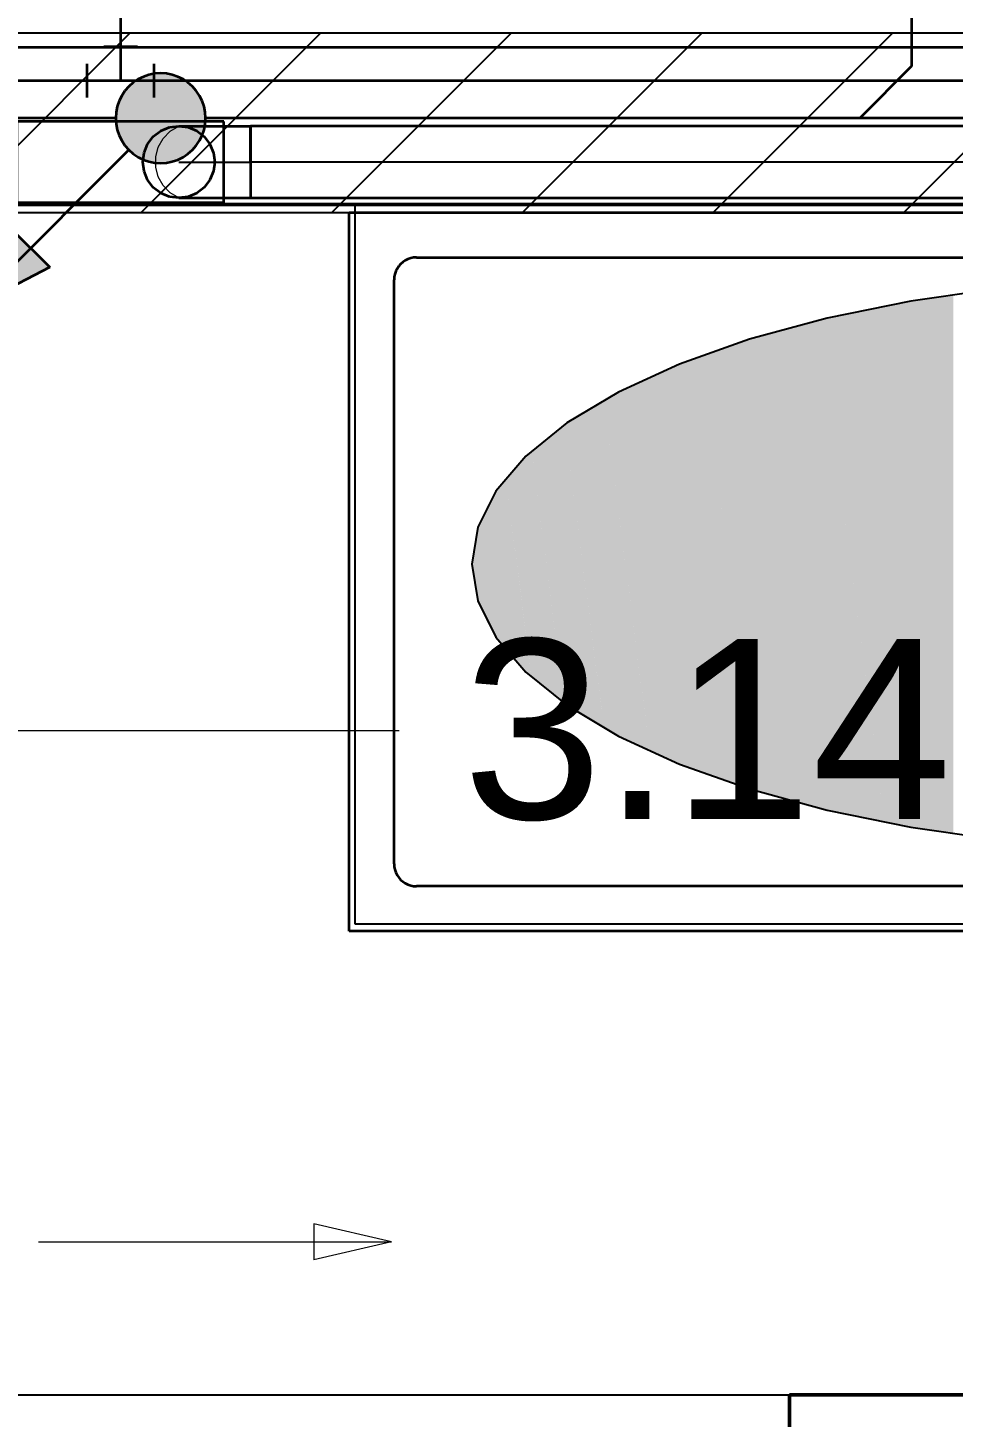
# Model space of a CAD drawing. Extents: x 0 to 756, y -25 to 420.
# Drawn here: x 301.93 to 322.52, y 271.19 to 302.13 of the extents above; entities that cross this region are included whole.
import ezdxf
from ezdxf.lldxf.tags import DXFTag

# ---------------------------------------------------------------- set-up
doc = ezdxf.new("R2010")
doc.units = 0
doc.linetypes.add('_Hiddenline_', pattern=[3, 2, -1])
doc.layers.get('0').update_dxf_attribs({"lineweight": 25})
for name, color, linetype, lineweight in [('A_Innenwand', 7, 'Continuous', 25), ('Allgemein03', 7, 'Continuous', 25), ('Design', 7, 'Continuous', 18), ('Fenstermakro_ Türmakro', 7, 'Continuous', 13), ('S_Einrichtung', 7, 'Continuous', 35), ('Standard', 7, 'Continuous', 25), ('Wand Holz nicht tragend', 7, 'Continuous', 13), ('Wand Holz tragend', 7, 'Continuous', 13)]:
    doc.layers.add(name, color=color, linetype=linetype, lineweight=lineweight)
for name, color, linetype, lineweight, true_color in [('L_Abluft', 2, 'Continuous', 35, 0xffff00), ('Raum', 250, 'Continuous', 13, 0x333333), ('S_Kaltwasser', 3, 'Continuous', 35, 0x00ff00), ('S_Schmutzwasser', 7, 'Continuous', 35, 0x808040), ('S_Warmwasser', 1, 'fein_strichliert', 35, 0xff0000)]:
    doc.layers.add(name, color=color, linetype=linetype, lineweight=lineweight, true_color=true_color)
doc.styles.get("Standard").update_dxf_attribs({"font": 'arial.ttf'})
tags = doc.linetypes.add('fein_strichliert', pattern=[4, 1, -2, 1]).pattern_tags.tags
tags[8:9] = [DXFTag(74, 4), DXFTag(75, 0), DXFTag(340, '0'), DXFTag(46, 0.0), DXFTag(50, 0.0), DXFTag(44, 0.0), DXFTag(45, 0.0)]
tags[6:7] = [DXFTag(74, 4), DXFTag(75, 0), DXFTag(340, '0'), DXFTag(46, 0.0), DXFTag(50, 0.0), DXFTag(44, 0.0), DXFTag(45, 0.0)]
tags[4:5] = [DXFTag(74, 4), DXFTag(75, 0), DXFTag(340, '0'), DXFTag(46, 0.0), DXFTag(50, 0.0), DXFTag(44, 0.0), DXFTag(45, 0.0)]
tags = doc.linetypes.add('STRICHPUNKT2', pattern=[12.7, 6.35, -3.175, 0, -3.175]).pattern_tags.tags
tags[10:11] = [DXFTag(74, 4), DXFTag(75, 0), DXFTag(340, '0'), DXFTag(46, 0.0), DXFTag(50, 0.0), DXFTag(44, 0.0), DXFTag(45, 0.0)]
tags[8:9] = [DXFTag(74, 4), DXFTag(75, 0), DXFTag(340, '0'), DXFTag(46, 0.0), DXFTag(50, 0.0), DXFTag(44, 0.0), DXFTag(45, 0.0)]
tags[6:7] = [DXFTag(74, 4), DXFTag(75, 0), DXFTag(340, '0'), DXFTag(46, 0.0), DXFTag(50, 0.0), DXFTag(44, 0.0), DXFTag(45, 0.0)]
tags[4:5] = [DXFTag(74, 4), DXFTag(75, 0), DXFTag(340, '0'), DXFTag(46, 0.0), DXFTag(50, 0.0), DXFTag(44, 0.0), DXFTag(45, 0.0)]

# ---------------------------------------------------------------- blocks, each defined once
blk = doc.blocks.new('Referenz-A01I5XF3IE')
at = {"layer": 'Allgemein03', "color": 0, "lineweight": -2}
blk.add_line((293.399, 298.191), (305.407, 298.191), dxfattribs=at)
at = {"layer": 'Design', "color": 0}
for points in [[(322.521, 295.935), (320.993, 295.935), (322.521, 296.191)], [(322.521, 284.18), (322.521, 284.18), (322.521, 296.191)], [(322.521, 284.18), (322.521, 296.191), (322.521, 296.191)], [(322.521, 296.191), (322.521, 296.191), (322.521, 296.191)], [(320.993, 295.621), (319.54, 295.621), (320.993, 295.935)], [(320.993, 284.436), (320.993, 284.436), (320.993, 295.935)], [(320.993, 284.436), (320.993, 295.935), (320.993, 295.935)], [(320.993, 295.935), (320.993, 295.935), (320.993, 295.935)], [(322.488, 284.436), (320.993, 284.436), (320.993, 295.935)], [(322.521, 284.18), (322.521, 295.935), (320.993, 295.935)], [(319.54, 295.25), (318.175, 295.25), (319.54, 295.621)], [(319.54, 284.751), (319.54, 284.751), (319.54, 295.621)], [(319.54, 284.751), (319.54, 295.621), (319.54, 295.621)], [(319.54, 295.621), (319.54, 295.621), (319.54, 295.621)], [(320.952, 284.751), (319.54, 284.751), (319.54, 295.621)], [(320.993, 284.436), (320.993, 295.621), (319.54, 295.621)], [(318.175, 294.827), (316.914, 294.827), (318.175, 295.25)], [(318.175, 285.121), (318.175, 285.121), (318.175, 295.25)], [(318.175, 285.121), (318.175, 295.25), (318.175, 295.25)], [(318.175, 295.25), (318.175, 295.25), (318.175, 295.25)], [(319.492, 285.121), (318.175, 285.121), (318.175, 295.25)], [(319.54, 284.751), (319.54, 295.25), (318.175, 295.25)], [(316.914, 294.357), (315.769, 294.357), (316.914, 294.827)], [(316.914, 285.544), (316.914, 285.544), (316.914, 294.827)], [(316.914, 285.544), (316.914, 294.827), (316.914, 294.827)], [(316.914, 294.827), (316.914, 294.827), (316.914, 294.827)], [(318.12, 285.544), (316.914, 285.544), (316.914, 294.827)], [(318.175, 285.121), (318.175, 294.827), (316.914, 294.827)], [(315.769, 293.844), (314.751, 293.844), (315.769, 294.357)], [(315.769, 286.014), (315.769, 286.014), (315.769, 294.357)], [(315.769, 286.014), (315.769, 294.357), (315.769, 294.357)], [(315.769, 294.357), (315.769, 294.357), (315.769, 294.357)], [(316.853, 286.014), (315.769, 286.014), (315.769, 294.357)], [(316.914, 285.544), (316.914, 294.357), (315.769, 294.357)], [(314.751, 293.294), (313.872, 293.294), (314.751, 293.844)], [(314.751, 286.527), (314.751, 286.527), (314.751, 293.844)], [(314.751, 286.527), (314.751, 293.844), (314.751, 293.844)], [(314.751, 293.844), (314.751, 293.844), (314.751, 293.844)], [(315.702, 286.527), (314.751, 286.527), (314.751, 293.844)], [(315.769, 286.014), (315.769, 293.844), (314.751, 293.844)], [(313.872, 292.711), (313.14, 292.711), (313.872, 293.294)], [(313.872, 287.078), (313.872, 287.078), (313.872, 293.294)], [(313.872, 287.078), (313.872, 293.294), (313.872, 293.294)], [(313.872, 293.294), (313.872, 293.294), (313.872, 293.294)], [(314.679, 287.078), (313.872, 287.078), (313.872, 293.294)], [(314.751, 286.527), (314.751, 293.294), (313.872, 293.294)], [(313.14, 292.103), (312.562, 292.103), (313.14, 292.711)], [(313.14, 287.66), (313.14, 287.66), (313.14, 292.711)], [(313.14, 287.66), (313.14, 292.711), (313.14, 292.711)], [(313.14, 292.711), (313.14, 292.711), (313.14, 292.711)], [(313.796, 287.66), (313.14, 287.66), (313.14, 292.711)], [(313.872, 287.078), (313.872, 292.711), (313.14, 292.711)], [(312.562, 291.475), (312.145, 291.475), (312.562, 292.103)], [(312.562, 288.268), (312.562, 288.268), (312.562, 292.103)], [(312.562, 288.268), (312.562, 292.103), (312.562, 292.103)], [(312.562, 292.103), (312.562, 292.103), (312.562, 292.103)], [(313.06, 288.268), (312.562, 288.268), (312.562, 292.103)], [(313.14, 287.66), (313.14, 292.103), (312.562, 292.103)], [(312.145, 290.834), (311.894, 290.834), (312.145, 291.475)], [(312.145, 288.896), (312.145, 288.896), (312.145, 291.475)], [(312.145, 288.896), (312.145, 291.475), (312.145, 291.475)], [(312.145, 291.475), (312.145, 291.475), (312.145, 291.475)], [(312.481, 288.896), (312.145, 288.896), (312.145, 291.475)], [(312.562, 288.268), (312.562, 291.475), (312.145, 291.475)], [(311.894, 290.186), (311.81, 290.186), (311.894, 290.834)], [(311.894, 289.538), (311.894, 289.538), (311.894, 290.834)], [(311.894, 289.538), (311.894, 290.834), (311.894, 290.834)], [(311.894, 290.834), (311.894, 290.834), (311.894, 290.834)], [(312.062, 289.538), (311.894, 289.538), (311.894, 290.834)], [(312.145, 288.896), (312.145, 290.834), (311.894, 290.834)], [(311.894, 289.538), (311.894, 290.186), (311.81, 290.186)], [(311.894, 289.538), (311.894, 289.538), (311.894, 289.538)], [(312.145, 288.896), (312.062, 289.538), (311.894, 289.538)], [(312.145, 288.896), (312.145, 288.896), (312.145, 288.896)], [(312.562, 288.268), (312.481, 288.896), (312.145, 288.896)], [(312.562, 288.268), (312.562, 288.268), (312.562, 288.268)], [(313.14, 287.66), (313.06, 288.268), (312.562, 288.268)], [(313.14, 287.66), (313.14, 287.66), (313.14, 287.66)], [(313.872, 287.078), (313.796, 287.66), (313.14, 287.66)], [(313.872, 287.078), (313.872, 287.078), (313.872, 287.078)], [(314.751, 286.527), (314.679, 287.078), (313.872, 287.078)], [(314.751, 286.527), (314.751, 286.527), (314.751, 286.527)], [(315.769, 286.014), (315.702, 286.527), (314.751, 286.527)], [(315.769, 286.014), (315.769, 286.014), (315.769, 286.014)], [(316.914, 285.544), (316.853, 286.014), (315.769, 286.014)], [(316.914, 285.544), (316.914, 285.544), (316.914, 285.544)], [(318.175, 285.121), (318.12, 285.544), (316.914, 285.544)], [(318.175, 285.121), (318.175, 285.121), (318.175, 285.121)], [(319.54, 284.751), (319.492, 285.121), (318.175, 285.121)], [(319.54, 284.751), (319.54, 284.751), (319.54, 284.751)], [(320.993, 284.436), (320.952, 284.751), (319.54, 284.751)], [(320.993, 284.436), (320.993, 284.436), (320.993, 284.436)], [(322.521, 284.18), (322.488, 284.436), (320.993, 284.436)], [(322.521, 284.18), (322.521, 284.18), (322.521, 284.18)]]:
    blk.add_solid(points, dxfattribs=at)
at = {"layer": 'Fenstermakro_ Türmakro', "color": 0, "linetype": 'Continuous', "ltscale": 0.13}
for p, q in [((310.022, 275.095), (308.289, 275.495)), ((308.289, 275.495), (308.289, 274.695)), ((302.167, 275.095), (310.022, 275.095)), ((310.022, 275.095), (308.289, 274.695))]:
    blk.add_line(p, q, dxfattribs=at)
at = {"layer": 'Raum', "color": 0, "lineweight": -2}
for p, q in [((347.233, 298.191), (284.393, 298.191)), ((301.166, 271.693), (318.878, 271.693)), ((318.878, 271.693), (347.233, 271.693))]:
    blk.add_line(p, q, dxfattribs=at)
at = {"layer": 'Standard', "color": 0, "lineweight": -2}
for p, q in [((347.233, 298.191), (309.208, 298.191)), ((309.208, 298.191), (309.208, 282.18)), ((321.578, 296.042), (319.713, 295.662)), ((323.551, 296.325), (321.578, 296.042)), ((319.713, 295.662), (317.988, 295.193)), ((317.988, 295.193), (316.432, 294.641)), ((316.432, 294.641), (315.069, 294.016)), ((315.069, 294.016), (313.921, 293.328)), ((313.921, 293.328), (313.009, 292.589)), ((313.009, 292.589), (312.346, 291.81)), ((312.346, 291.81), (311.944, 291.005)), ((311.944, 291.005), (311.81, 290.186)), ((311.81, 290.186), (311.944, 289.367)), ((311.944, 289.367), (312.346, 288.561)), ((312.346, 288.561), (313.009, 287.782)), ((313.009, 287.782), (313.921, 287.043)), ((313.921, 287.043), (315.069, 286.355)), ((315.069, 286.355), (316.432, 285.73)), ((316.432, 285.73), (317.988, 285.179)), ((317.988, 285.179), (319.713, 284.709)), ((319.713, 284.709), (321.578, 284.33)), ((321.578, 284.33), (323.551, 284.046)), ((309.208, 282.18), (347.233, 282.18))]:
    blk.add_line(p, q, dxfattribs=at)
at = {"layer": 'Standard', "color": 0, "lineweight": 18}
blk.add_line((284.393, 286.482), (310.189, 286.482), dxfattribs=at)
at = {"layer": 'Wand Holz nicht tragend', "color": 0, "lineweight": 50}
blk.add_line((292.398, 298.191), (347.233, 298.191), dxfattribs=at)
at = {"layer": 'Wand Holz tragend', "color": 0, "lineweight": 50}
for p in [(318.878, 267.69), (347.233, 271.693)]:
    blk.add_line(p, (318.878, 271.693), dxfattribs=at)
at = {"layer": 'Standard', "color": 0, "lineweight": 18, "insert": (311.605, 288.515), "char_height": 4.00267, "attachment_point": 1}
blk.add_mtext('{\\fArial;3.14}', dxfattribs=at)
blk = doc.blocks.new('Abluftventilator-A01I5XI7IE', base_point=(301.686, 298.238))
at = {"color": 0, "linetype": 'ByBlock', "lineweight": -2, "ltscale": 0.35}
for p, q in [((306.286, 300.038), (301.686, 300.038)), ((301.686, 300.038), (301.686, 298.238)), ((306.286, 298.238), (306.286, 300.038)), ((301.686, 298.238), (306.286, 298.238))]:
    blk.add_line(p, q, dxfattribs=at)
blk = doc.blocks.new('Geräteanschluss Rund-A01I5XI9IE', base_point=(304.486, 298.338))
at = {"color": 0, "linetype": 'ByBlock', "lineweight": -2, "ltscale": 0.35}
for p, q in [((304.72, 299.704), (304.886, 299.831)), ((304.886, 299.831), (305.079, 299.911)), ((305.079, 299.911), (305.286, 299.938)), ((305.286, 299.938), (305.493, 299.911)), ((305.493, 299.911), (305.686, 299.831)), ((305.686, 299.831), (305.852, 299.704)), ((304.513, 299.345), (304.593, 299.538)), ((304.593, 299.538), (304.72, 299.704)), ((305.852, 299.704), (305.979, 299.538)), ((305.979, 299.538), (306.059, 299.345)), ((304.486, 299.138), (304.513, 299.345)), ((304.513, 298.931), (304.486, 299.138)), ((306.059, 299.345), (306.086, 299.138)), ((306.086, 299.138), (306.059, 298.931)), ((304.593, 298.738), (304.513, 298.931)), ((306.059, 298.931), (305.979, 298.738)), ((304.72, 298.573), (304.593, 298.738)), ((304.886, 298.445), (304.72, 298.573)), ((305.852, 298.573), (305.686, 298.445)), ((305.979, 298.738), (305.852, 298.573)), ((305.079, 298.366), (304.886, 298.445)), ((305.286, 298.338), (305.079, 298.366)), ((305.493, 298.366), (305.286, 298.338)), ((305.686, 298.445), (305.493, 298.366))]:
    blk.add_line(p, q, dxfattribs=at)
at = {"color": 0, "linetype": '_Hiddenline_', "lineweight": 18}
for p, q in [((304.939, 299.661), (305.095, 299.822)), ((305.095, 299.822), (305.286, 299.938)), ((304.773, 299.25), (304.83, 299.466)), ((304.83, 299.466), (304.939, 299.661)), ((304.773, 299.026), (304.773, 299.25)), ((304.83, 298.81), (304.773, 299.026)), ((304.939, 298.615), (304.83, 298.81)), ((305.095, 298.454), (304.939, 298.615)), ((305.286, 298.338), (305.095, 298.454))]:
    blk.add_line(p, q, dxfattribs=at)
at = {"color": 0, "linetype": 'STRICHPUNKT2', "lineweight": 25, "ltscale": 0.25}
blk.add_line((305.286, 299.138), (305.286, 299.138), dxfattribs=at)
blk = doc.blocks.new('Bogen-A01I5XIDIE', base_point=(304.486, 298.338))
at = {"color": 0, "linetype": 'ByBlock', "lineweight": -2, "ltscale": 0.35}
for p, q in [((304.72, 299.704), (304.886, 299.831)), ((304.886, 299.831), (305.079, 299.911)), ((305.079, 299.911), (305.286, 299.938)), ((305.286, 299.938), (305.493, 299.911)), ((305.286, 299.938), (305.34, 299.938)), ((305.34, 299.938), (305.5, 299.938)), ((305.493, 299.911), (305.686, 299.831)), ((305.5, 299.938), (305.755, 299.938)), ((305.686, 299.831), (305.852, 299.704)), ((305.755, 299.938), (306.086, 299.938)), ((306.086, 299.938), (306.472, 299.938)), ((306.472, 299.938), (306.886, 299.938)), ((306.886, 299.911), (306.886, 299.938)), ((306.886, 299.831), (306.886, 299.911)), ((306.886, 299.704), (306.886, 299.831)), ((304.513, 299.345), (304.593, 299.538)), ((304.593, 299.538), (304.72, 299.704)), ((305.852, 299.704), (305.979, 299.538)), ((305.979, 299.538), (306.059, 299.345)), ((306.886, 299.538), (306.886, 299.704)), ((306.886, 299.345), (306.886, 299.538)), ((304.486, 299.138), (304.513, 299.345)), ((304.513, 298.931), (304.486, 299.138)), ((306.059, 299.345), (306.086, 299.138)), ((306.086, 299.138), (306.059, 298.931)), ((306.886, 299.138), (306.886, 299.345)), ((306.886, 299.138), (306.886, 298.931)), ((304.593, 298.738), (304.513, 298.931)), ((306.059, 298.931), (305.979, 298.738)), ((306.886, 298.931), (306.886, 298.738)), ((304.72, 298.573), (304.593, 298.738)), ((304.886, 298.445), (304.72, 298.573)), ((305.852, 298.573), (305.686, 298.445)), ((305.979, 298.738), (305.852, 298.573)), ((306.886, 298.738), (306.886, 298.573)), ((306.886, 298.573), (306.886, 298.445)), ((305.079, 298.366), (304.886, 298.445)), ((305.286, 298.338), (305.079, 298.366)), ((305.493, 298.366), (305.286, 298.338)), ((305.286, 298.338), (305.34, 298.338)), ((305.34, 298.338), (305.5, 298.338)), ((305.686, 298.445), (305.493, 298.366)), ((305.5, 298.338), (305.755, 298.338)), ((305.755, 298.338), (306.086, 298.338)), ((306.086, 298.338), (306.472, 298.338)), ((306.472, 298.338), (306.886, 298.338)), ((306.886, 298.445), (306.886, 298.366)), ((306.886, 298.366), (306.886, 298.338))]:
    blk.add_line(p, q, dxfattribs=at)
at = {"color": 0, "linetype": '_Hiddenline_', "lineweight": 18}
for p, q in [((304.939, 299.661), (305.095, 299.822)), ((305.095, 299.822), (305.286, 299.938)), ((304.773, 299.25), (304.83, 299.466)), ((304.83, 299.466), (304.939, 299.661)), ((304.773, 299.026), (304.773, 299.25)), ((304.83, 298.81), (304.773, 299.026)), ((304.939, 298.615), (304.83, 298.81)), ((305.095, 298.454), (304.939, 298.615)), ((305.286, 298.338), (305.095, 298.454))]:
    blk.add_line(p, q, dxfattribs=at)
at = {"color": 0, "linetype": 'STRICHPUNKT2', "lineweight": 25, "ltscale": 0.25}
for p, q in [((305.286, 299.138), (305.34, 299.138)), ((305.34, 299.138), (305.5, 299.138)), ((305.5, 299.138), (305.755, 299.138)), ((305.755, 299.138), (306.086, 299.138)), ((306.086, 299.138), (306.472, 299.138)), ((306.472, 299.138), (306.886, 299.138))]:
    blk.add_line(p, q, dxfattribs=at)
blk = doc.blocks.new('Wand-A01I5XLBIE', base_point=(280.279, 298.013))
at = {"color": 0, "linetype": 'ByBlock', "lineweight": -2, "ltscale": 0.25}
for p, q in [((296.279, 302.013), (387.279, 302.013)), ((284.279, 298.013), (347.078, 298.013))]:
    blk.add_line(p, q, dxfattribs=at)
at = {"color": 0, "lineweight": -2}
for p, q in [((300.207, 298.013), (304.207, 302.013)), ((304.449, 298.013), (308.449, 302.013)), ((308.692, 298.013), (312.692, 302.013)), ((312.935, 298.013), (316.935, 302.013)), ((317.177, 298.013), (321.177, 302.013)), ((321.42, 298.013), (325.42, 302.013))]:
    blk.add_line(p, q, dxfattribs=at)
blk = doc.blocks.new('Wickelfalzrohr-A01I5XLZIE', base_point=(306.886, 298.338))
at = {"color": 0, "linetype": 'ByBlock', "lineweight": -2, "ltscale": 0.35}
for p, q in [((366.886, 299.938), (306.886, 299.938)), ((306.886, 299.938), (306.886, 299.47)), ((306.886, 299.47), (306.886, 298.807)), ((306.886, 298.807), (306.886, 298.338)), ((306.886, 298.338), (366.886, 298.338))]:
    blk.add_line(p, q, dxfattribs=at)
at = {"color": 0, "linetype": 'STRICHPUNKT2', "lineweight": 25, "ltscale": 0.25}
blk.add_line((366.886, 299.138), (306.886, 299.138), dxfattribs=at)
blk = doc.blocks.new('Badewanne-A01I5XMDIE', base_point=(309.078, 282.013))
at = {"color": 0, "linetype": 'ByBlock', "lineweight": -2, "ltscale": 0.35}
for p, q in [((309.078, 282.013), (309.078, 298.013)), ((309.078, 298.013), (347.078, 298.013)), ((347.078, 298.013), (347.078, 282.013)), ((310.387, 296.975), (310.328, 296.946)), ((310.449, 296.996), (310.387, 296.975)), ((310.513, 297.009), (310.449, 296.996)), ((310.578, 297.013), (310.513, 297.009)), ((310.578, 297.013), (344.078, 297.013)), ((344.339, 296.996), (344.078, 297.013)), ((344.596, 296.945), (344.339, 296.996)), ((310.116, 296.705), (310.095, 296.643)), ((310.145, 296.763), (310.116, 296.705)), ((310.181, 296.818), (310.145, 296.763)), ((310.224, 296.867), (310.181, 296.818)), ((310.274, 296.91), (310.224, 296.867)), ((310.328, 296.946), (310.274, 296.91)), ((344.843, 296.861), (344.596, 296.945)), ((345.078, 296.745), (344.843, 296.861)), ((345.295, 296.6), (345.078, 296.745)), ((310.082, 296.579), (310.078, 296.513)), ((310.078, 283.513), (310.078, 296.513)), ((310.095, 296.643), (310.082, 296.579)), ((345.492, 296.428), (345.295, 296.6)), ((345.665, 296.231), (345.492, 296.428)), ((345.81, 296.013), (345.665, 296.231)), ((345.926, 295.779), (345.81, 296.013)), ((346.01, 295.531), (345.926, 295.779)), ((346.061, 295.274), (346.01, 295.531)), ((346.078, 295.013), (346.061, 295.274)), ((346.078, 295.013), (346.078, 285.013)), ((342.887, 290.475), (342.828, 290.446)), ((342.949, 290.496), (342.887, 290.475)), ((343.013, 290.509), (342.949, 290.496)), ((343.078, 290.513), (343.013, 290.509)), ((343.143, 290.509), (343.078, 290.513)), ((343.207, 290.496), (343.143, 290.509)), ((343.269, 290.475), (343.207, 290.496)), ((343.328, 290.446), (343.269, 290.475)), ((342.616, 290.205), (342.595, 290.143)), ((342.645, 290.263), (342.616, 290.205)), ((342.681, 290.318), (342.645, 290.263)), ((342.724, 290.367), (342.681, 290.318)), ((342.774, 290.41), (342.724, 290.367)), ((342.828, 290.446), (342.774, 290.41)), ((343.382, 290.41), (343.328, 290.446)), ((343.431, 290.367), (343.382, 290.41)), ((343.475, 290.318), (343.431, 290.367)), ((343.511, 290.263), (343.475, 290.318)), ((343.54, 290.205), (343.511, 290.263)), ((343.561, 290.143), (343.54, 290.205)), ((342.582, 290.079), (342.578, 290.013)), ((342.578, 290.013), (342.582, 289.948)), ((342.595, 290.143), (342.582, 290.079)), ((342.582, 289.948), (342.595, 289.884)), ((342.595, 289.884), (342.616, 289.822)), ((343.54, 289.822), (343.561, 289.884)), ((343.574, 290.079), (343.561, 290.143)), ((343.561, 289.884), (343.574, 289.948)), ((343.578, 290.013), (343.574, 290.079)), ((343.574, 289.948), (343.578, 290.013)), ((342.616, 289.822), (342.645, 289.763)), ((342.645, 289.763), (342.681, 289.709)), ((342.681, 289.709), (342.724, 289.66)), ((342.724, 289.66), (342.774, 289.617)), ((342.774, 289.617), (342.828, 289.58)), ((342.828, 289.58), (342.887, 289.551)), ((342.887, 289.551), (342.949, 289.53)), ((343.207, 289.53), (343.269, 289.551)), ((343.269, 289.551), (343.328, 289.58)), ((343.328, 289.58), (343.382, 289.617)), ((343.382, 289.617), (343.431, 289.66)), ((343.431, 289.66), (343.475, 289.709)), ((343.475, 289.709), (343.511, 289.763)), ((343.511, 289.763), (343.54, 289.822)), ((342.949, 289.53), (343.013, 289.518)), ((343.013, 289.518), (343.078, 289.513)), ((343.078, 289.513), (343.143, 289.518)), ((343.143, 289.518), (343.207, 289.53)), ((346.061, 284.752), (346.078, 285.013)), ((346.01, 284.496), (346.061, 284.752)), ((345.926, 284.248), (346.01, 284.496)), ((345.665, 283.796), (345.81, 284.013)), ((345.81, 284.013), (345.926, 284.248)), ((345.492, 283.599), (345.665, 283.796)), ((310.078, 283.513), (310.082, 283.448)), ((310.082, 283.448), (310.095, 283.384)), ((310.095, 283.384), (310.116, 283.322)), ((345.078, 283.281), (345.295, 283.427)), ((345.295, 283.427), (345.492, 283.599)), ((310.116, 283.322), (310.145, 283.263)), ((310.145, 283.263), (310.181, 283.209)), ((310.181, 283.209), (310.224, 283.16)), ((310.224, 283.16), (310.274, 283.117)), ((310.274, 283.117), (310.328, 283.08)), ((310.328, 283.08), (310.387, 283.051)), ((310.387, 283.051), (310.449, 283.03)), ((344.339, 283.03), (344.596, 283.082)), ((344.596, 283.082), (344.843, 283.166)), ((344.843, 283.166), (345.078, 283.281)), ((310.449, 283.03), (310.513, 283.018)), ((310.513, 283.018), (310.578, 283.013)), ((344.078, 283.013), (310.578, 283.013)), ((344.078, 283.013), (344.339, 283.03)), ((347.078, 282.013), (309.078, 282.013))]:
    blk.add_line(p, q, dxfattribs=at)
blk = doc.blocks.new('Fallleitung Abwasser-A01I5XOHIE', base_point=(300.64, 295.872))
at = {"color": 0, "lineweight": -2}
for p, q in [((304.499, 301.038), (304.382, 300.98)), ((304.623, 301.08), (304.499, 301.038)), ((304.751, 301.106), (304.623, 301.08)), ((304.882, 301.114), (304.751, 301.106)), ((305.012, 301.106), (304.882, 301.114)), ((305.141, 301.08), (305.012, 301.106)), ((305.264, 301.038), (305.141, 301.08)), ((305.382, 300.98), (305.264, 301.038)), ((304.088, 300.723), (304.016, 300.614)), ((304.175, 300.821), (304.088, 300.723)), ((304.273, 300.908), (304.175, 300.821)), ((304.382, 300.98), (304.273, 300.908)), ((305.49, 300.908), (305.382, 300.98)), ((305.589, 300.821), (305.49, 300.908)), ((305.675, 300.723), (305.589, 300.821)), ((305.748, 300.614), (305.675, 300.723)), ((303.916, 300.373), (303.89, 300.245)), ((303.958, 300.497), (303.916, 300.373)), ((304.016, 300.614), (303.958, 300.497)), ((305.806, 300.497), (305.748, 300.614)), ((305.848, 300.373), (305.806, 300.497)), ((305.873, 300.245), (305.848, 300.373)), ((303.89, 300.245), (303.882, 300.114)), ((303.882, 300.114), (303.89, 299.984)), ((305.882, 300.114), (305.873, 300.245)), ((305.873, 299.984), (305.882, 300.114)), ((303.89, 299.984), (303.916, 299.856)), ((303.916, 299.856), (303.958, 299.732)), ((305.806, 299.732), (305.848, 299.856)), ((305.848, 299.856), (305.873, 299.984)), ((303.958, 299.732), (304.016, 299.614)), ((304.016, 299.614), (304.088, 299.506)), ((304.088, 299.506), (304.175, 299.407)), ((305.589, 299.407), (305.675, 299.506)), ((305.675, 299.506), (305.748, 299.614)), ((305.748, 299.614), (305.806, 299.732)), ((304.175, 299.407), (300.64, 295.872)), ((304.175, 299.407), (304.273, 299.321)), ((304.273, 299.321), (304.382, 299.248)), ((304.382, 299.248), (304.499, 299.19)), ((304.499, 299.19), (304.623, 299.148)), ((304.623, 299.148), (304.751, 299.123)), ((305.012, 299.123), (305.141, 299.148)), ((305.141, 299.148), (305.264, 299.19)), ((305.264, 299.19), (305.382, 299.248)), ((305.382, 299.248), (305.49, 299.321)), ((305.49, 299.321), (305.589, 299.407)), ((304.751, 299.123), (304.882, 299.114)), ((304.882, 299.114), (305.012, 299.123)), ((301.563, 297.646), (300.64, 295.872)), ((301.563, 297.646), (302.414, 296.796)), ((302.414, 296.796), (300.64, 295.872))]:
    blk.add_line(p, q, dxfattribs=at)
for points in [[(305.382, 300.98), (304.382, 300.98), (305.141, 301.08)], [(304.382, 300.98), (305.141, 301.08), (304.623, 301.08)], [(305.141, 301.08), (304.623, 301.08), (304.882, 301.114)], [(305.748, 300.614), (304.016, 300.614), (305.589, 300.821)], [(304.016, 300.614), (305.589, 300.821), (304.175, 300.821)], [(305.589, 300.821), (304.175, 300.821), (305.382, 300.98)], [(304.175, 300.821), (305.382, 300.98), (304.382, 300.98)], [(305.882, 300.114), (303.882, 300.114), (305.848, 300.373)], [(303.882, 300.114), (305.848, 300.373), (303.916, 300.373)], [(305.848, 300.373), (303.916, 300.373), (305.748, 300.614)], [(303.916, 300.373), (305.748, 300.614), (304.016, 300.614)], [(303.916, 299.856), (305.882, 300.114), (303.882, 300.114)], [(305.848, 299.856), (303.916, 299.856), (305.882, 300.114)], [(304.016, 299.614), (305.848, 299.856), (303.916, 299.856)], [(305.748, 299.614), (304.016, 299.614), (305.848, 299.856)], [(304.175, 299.407), (305.748, 299.614), (304.016, 299.614)], [(305.589, 299.407), (304.175, 299.407), (305.748, 299.614)], [(304.382, 299.248), (305.589, 299.407), (304.175, 299.407)], [(305.382, 299.248), (304.382, 299.248), (305.589, 299.407)], [(304.623, 299.148), (305.382, 299.248), (304.382, 299.248)], [(305.141, 299.148), (304.623, 299.148), (305.382, 299.248)], [(304.882, 299.114), (305.141, 299.148), (304.623, 299.148)], [(302.414, 296.796), (301.12, 296.796), (301.563, 297.646)], [(300.64, 295.872), (302.414, 296.796), (301.12, 296.796)]]:
    blk.add_solid(points, dxfattribs=at)
blk = doc.blocks.new('Abwasserleitung-A01I5XOZIE', base_point=(297.029, 299.779))
at = {"color": 0, "linetype": 'ByBlock', "lineweight": -2, "ltscale": 0.35}
for p, q in [((297.364, 300.114), (297.029, 299.779)), ((303.882, 300.114), (297.364, 300.114))]:
    blk.add_line(p, q, dxfattribs=at)
blk = doc.blocks.new('Abwasserleitung-A01I5XP3IE', base_point=(320.44, 300.114))
at = {"color": 0, "linetype": 'ByBlock', "lineweight": -2, "ltscale": 0.35}
for p, q in [((321.596, 328.292), (321.596, 301.271)), ((321.596, 301.271), (320.44, 300.114))]:
    blk.add_line(p, q, dxfattribs=at)
blk = doc.blocks.new('Abwasserleitung-A01I5XP5IE', base_point=(320.44, 299.492))
at = {"color": 0, "linetype": 'ByBlock', "lineweight": -2, "ltscale": 0.35}
for p, q in [((327.102, 300.114), (320.44, 300.114)), ((327.724, 299.492), (327.102, 300.114))]:
    blk.add_line(p, q, dxfattribs=at)
blk = doc.blocks.new('Abwasserleitung-A01I5XP7IE', base_point=(305.882, 300.114))
at = {"color": 0, "linetype": 'ByBlock', "lineweight": -2, "ltscale": 0.35}
blk.add_line((320.44, 300.114), (305.882, 300.114), dxfattribs=at)
blk = doc.blocks.new('Distributor Abwasserleitung-A01I5XP9IE', base_point=(319.69, 299.739))
at = {"color": 0, "lineweight": 13}
blk.add_line((320.44, 300.114), (320.44, 300.114), dxfattribs=at)
blk = doc.blocks.new('Verbundrohr (Stange)-A01I5XQPIE', base_point=(294.663, 301.684))
at = {"color": 0, "linetype": 'ByBlock', "lineweight": -2, "ltscale": 0.35}
blk.add_line((329.633, 301.684), (294.663, 301.684), dxfattribs=at)
blk = doc.blocks.new('Verbundrohr (Stange)-A01I5XTVIE', base_point=(303.99, 300.95))
at = {"color": 0, "linetype": 'ByBlock', "lineweight": -2, "ltscale": 0.35}
blk.add_line((303.99, 312.516), (303.99, 300.95), dxfattribs=at)
blk = doc.blocks.new('Verbundrohr (Stange)-A01I5XULIE', base_point=(277.577, 300.95))
at = {"color": 0, "linetype": 'ByBlock', "lineweight": -2, "ltscale": 0.35}
blk.add_line((277.577, 300.95), (303.99, 300.95), dxfattribs=at)
blk = doc.blocks.new('Verbundrohr (Stange)-A01I5XUNIE', base_point=(303.99, 300.172))
at = {"color": 0, "linetype": 'ByBlock', "lineweight": -2, "ltscale": 0.35}
for p, q in [((303.99, 300.95), (324.245, 300.95)), ((324.245, 300.95), (324.245, 300.172)), ((324.245, 300.172), (326.573, 300.172))]:
    blk.add_line(p, q, dxfattribs=at)
blk = doc.blocks.new('T-Stück-A01I5XUPIE', base_point=(303.24, 300.575))
at = {"color": 0, "linetype": 'Continuous', "lineweight": -2, "ltscale": 0.35}
for p, q in [((304.365, 301.7), (303.615, 301.7)), ((303.24, 301.325), (303.24, 300.575)), ((304.74, 300.575), (304.74, 301.325))]:
    blk.add_line(p, q, dxfattribs=at)

msp = doc.modelspace()

# ---------------------------------------------------------------- block references
at = {"color": 8, "lineweight": 25, "ltscale": 0.25, "true_color": 0x808080}
msp.add_blockref('Referenz-A01I5XF3IE', (0, 0), dxfattribs=at)
at = {"layer": 'A_Innenwand', "ltscale": 0.25}
msp.add_blockref('Wand-A01I5XLBIE', (280.279, 298.013), dxfattribs=at)
at = {"layer": 'L_Abluft', "ltscale": 0.35}
for name, p in [('Abluftventilator-A01I5XI7IE', (301.686, 298.238)), ('Geräteanschluss Rund-A01I5XI9IE', (304.486, 298.338)), ('Bogen-A01I5XIDIE', (304.486, 298.338)), ('Wickelfalzrohr-A01I5XLZIE', (306.886, 298.338))]:
    msp.add_blockref(name, p, dxfattribs=at)
at = {"layer": 'S_Einrichtung', "ltscale": 0.35}
msp.add_blockref('Badewanne-A01I5XMDIE', (309.078, 282.013), dxfattribs=at)
at = {"layer": 'S_Kaltwasser', "ltscale": 0.35}
msp.add_blockref('Verbundrohr (Stange)-A01I5XQPIE', (294.663, 301.684), dxfattribs=at)
at = {"layer": 'S_Schmutzwasser', "ltscale": 0.35}
for name, p in [('Abwasserleitung-A01I5XP3IE', (320.44, 300.114)), ('Fallleitung Abwasser-A01I5XOHIE', (300.64, 295.872)), ('Abwasserleitung-A01I5XOZIE', (297.029, 299.779)), ('Abwasserleitung-A01I5XP7IE', (305.882, 300.114)), ('Abwasserleitung-A01I5XP5IE', (320.44, 299.492)), ('Distributor Abwasserleitung-A01I5XP9IE', (319.69, 299.739))]:
    msp.add_blockref(name, p, dxfattribs=at)
at = {"layer": 'S_Warmwasser', "ltscale": 0.35}
for name, p in [('Verbundrohr (Stange)-A01I5XTVIE', (303.99, 300.95)), ('T-Stück-A01I5XUPIE', (303.24, 300.575)), ('Verbundrohr (Stange)-A01I5XULIE', (277.577, 300.95)), ('Verbundrohr (Stange)-A01I5XUNIE', (303.99, 300.172))]:
    msp.add_blockref(name, p, dxfattribs=at)

doc.saveas('drawing.dxf')
